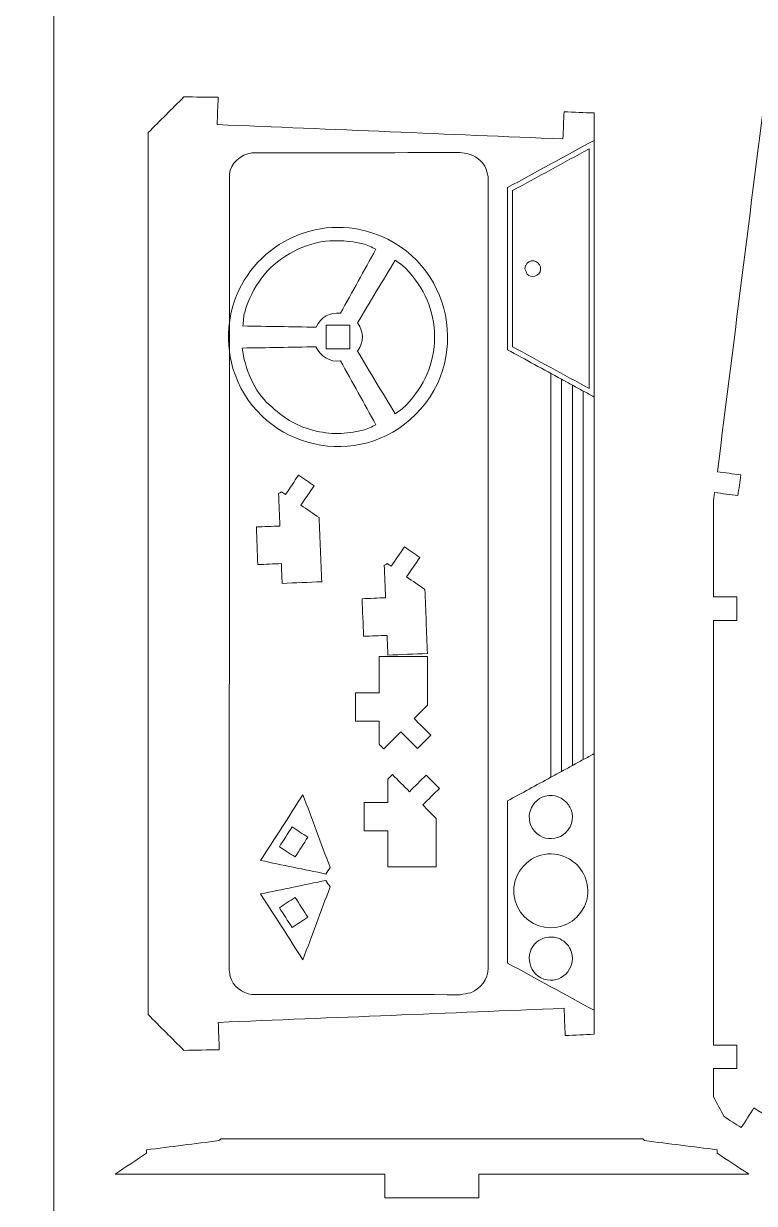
# Model space of a CAD drawing. Header units: centimetres. Extents: x -34.2 to 34.2, y -34.8 to 34.8.
# Drawn here: x 11.01 to 20.33, y -15.22 to -0.18 of the extents above; entities that cross this region are included whole.
import ezdxf

# ---------------------------------------------------------------- set-up
doc = ezdxf.new("R2010")
doc.units = ezdxf.units.CM
doc.header["$MEASUREMENT"] = 0
doc.layers.add('Camada 1', color=7, linetype='Continuous')

msp = doc.modelspace()

# ---------------------------------------------------------------- linework, layer by layer
at = {"layer": 'Camada 1', "color": 175, "lineweight": 9}
msp.add_open_spline([(-34.2, 34.8), (-34.2, 34.8), (34.2, 34.8), (34.2, 34.8), (34.2, 34.8), (34.2, 34.8), (34.2, -34.8), (34.2, -34.8), (34.2, -34.8), (34.2, -34.8), (-34.2, -34.8), (-34.2, -34.8), (-34.2, -34.8), (-34.2, -34.8), (-34.2, 34.8), (-34.2, 34.8)], degree=3, knots=[0, 0, 0, 0, 0.2, 0.2, 0.2, 0.2, 0.4, 0.4, 0.4, 0.4, 0.6, 0.6, 0.6, 0.6, 1, 1, 1, 1], dxfattribs=at)
msp.add_open_spline([(11.4, 34.8), (11.4, 34.8), (11.4, -34.8), (11.4, -34.8)], degree=3, dxfattribs=at)
at = {"layer": 'Camada 1', "color": 3, "lineweight": 9}
for points, knots in [([(20.12009, -6.19496), (20.02097, -6.18174), (19.92186, -6.16853), (19.82274, -6.1553), (19.82274, -6.1553), (19.81721, -6.19915), (19.81168, -6.24301), (19.80614, -6.28686), (19.80614, -6.28686), (19.80614, -6.68682), (19.80616, -7.08678), (19.80616, -7.48674), (19.80616, -7.48674), (19.90614, -7.48674), (20.00614, -7.48674), (20.10612, -7.48674), (20.10612, -7.48674), (20.10612, -7.58674), (20.10612, -7.68672), (20.10612, -7.78672), (20.10612, -7.78672), (20.00614, -7.78672), (19.90614, -7.78672), (19.80616, -7.78672), (19.80616, -7.78672), (19.80616, -9.59143), (19.80614, -11.39614), (19.80614, -13.20085), (19.80614, -13.20085), (19.90614, -13.20085), (20.00612, -13.20084), (20.10612, -13.20084), (20.10612, -13.20084), (20.10612, -13.30084), (20.10612, -13.40082), (20.10612, -13.50082), (20.10612, -13.50082), (20.00612, -13.50082), (19.90614, -13.50082), (19.80614, -13.50082), (19.80614, -13.50082), (19.80616, -13.6208), (19.80617, -13.74079), (19.80618, -13.86078), (19.80618, -13.86078), (19.8521, -13.94489), (19.89802, -14.02901), (19.94394, -14.11312), (19.94394, -14.11312), (20.01664, -14.15984), (20.08932, -14.20658), (20.16202, -14.25331), (20.16202, -14.25331), (20.21609, -14.1692), (20.27016, -14.0851), (20.32423, -14.00099), (20.32423, -14.00099), (20.4588, -14.0875), (20.59338, -14.17402), (20.72795, -14.26052), (20.72795, -14.26052), (20.67388, -14.34463), (20.61982, -14.42875), (20.56574, -14.51286), (20.56574, -14.51286), (20.63844, -14.55959), (20.71112, -14.60632), (20.78382, -14.65304), (20.78382, -14.65304), (20.83789, -14.66893), (20.89195, -14.68481), (20.94602, -14.7007), (20.94602, -14.7007), (21.34598, -14.7007), (21.74594, -14.7007), (22.1459, -14.7007), (22.1459, -14.7007), (22.1459, -14.60071), (22.1459, -14.50072), (22.1459, -14.40073), (22.1459, -14.40073), (22.24589, -14.40073), (22.34588, -14.40073), (22.44587, -14.40073), (22.44587, -14.40073), (22.44587, -14.50072), (22.44587, -14.60071), (22.44587, -14.7007), (22.44587, -14.7007), (25.25275, -14.70047), (28.05965, -14.70025), (30.86653, -14.70002), (30.86653, -14.70002), (30.86653, -14.60004), (30.86653, -14.50006), (30.86653, -14.40007), (30.86653, -14.40007), (30.96652, -14.40007), (31.0665, -14.40007), (31.16649, -14.40007), (31.16649, -14.40007), (31.16649, -14.50006), (31.16649, -14.60004), (31.16649, -14.70002), (31.16649, -14.70002), (31.56643, -14.70002), (31.96639, -14.70002), (32.36634, -14.70002), (32.36634, -14.70002), (32.42041, -14.68415), (32.47447, -14.66826), (32.52855, -14.65238), (32.52855, -14.65238), (32.60124, -14.60566), (32.67393, -14.55892), (32.74662, -14.51219), (32.74662, -14.51219), (32.69255, -14.42808), (32.63849, -14.34397), (32.58442, -14.25986), (32.58442, -14.25986), (32.71899, -14.17336), (32.85355, -14.08685), (32.98812, -14.00034), (32.98812, -14.00034), (33.04219, -14.08445), (33.09627, -14.16854), (33.15034, -14.25265), (33.15034, -14.25265), (33.22302, -14.20592), (33.29572, -14.15918), (33.3684, -14.11246), (33.3684, -14.11246), (33.41433, -14.02835), (33.46024, -13.94424), (33.50616, -13.86013), (33.50616, -13.86013), (33.50617, -13.74014), (33.50619, -13.62017), (33.5062, -13.50018), (33.5062, -13.50018), (33.40621, -13.50018), (33.30622, -13.50017), (33.20623, -13.50017), (33.20623, -13.50017), (33.20623, -13.40018), (33.20623, -13.30019), (33.20623, -13.2002), (33.20623, -13.2002), (33.30622, -13.2002), (33.40621, -13.20022), (33.5062, -13.20022), (33.5062, -13.20022), (33.5062, -11.39555), (33.50619, -9.59087), (33.50619, -7.7862), (33.50619, -7.7862), (33.4062, -7.7862), (33.30621, -7.7862), (33.20622, -7.7862), (33.20622, -7.7862), (33.20622, -7.68622), (33.20622, -7.58622), (33.20622, -7.48624), (33.20622, -7.48624), (33.30621, -7.48624), (33.4062, -7.48624), (33.50619, -7.48624), (33.50619, -7.48624), (33.50619, -7.08629), (33.5062, -6.68633), (33.5062, -6.28638), (33.5062, -6.28638), (33.50039, -6.24253), (33.49457, -6.19867), (33.48876, -6.15482), (33.48876, -6.15482), (33.38965, -6.16805), (33.29053, -6.18126), (33.19143, -6.19448), (33.19143, -6.19448), (33.17964, -6.10618), (33.16786, -6.01786), (33.15607, -5.92955), (33.15607, -5.92955), (33.25519, -5.91632), (33.3543, -5.9031), (33.45342, -5.88988), (33.45342, -5.88988), (33.23181, -4.13194), (33.01019, -2.37398), (32.78857, -0.61604), (32.78857, -0.61604), (28.70017, -0.61616), (24.61177, -0.61628), (20.52337, -0.6164), (20.52337, -0.6164), (20.30161, -2.37439), (20.07985, -4.13237), (19.85809, -5.89036), (19.85809, -5.89036), (19.95721, -5.90358), (20.05632, -5.9168), (20.15544, -5.93003), (20.15544, -5.93003), (20.14366, -6.01834), (20.13187, -6.10666), (20.12009, -6.19496)], [0, 0, 0, 0, 0.01886792, 0.01886792, 0.01886792, 0.01886792, 0.03773585, 0.03773585, 0.03773585, 0.03773585, 0.05660377, 0.05660377, 0.05660377, 0.05660377, 0.0754717, 0.0754717, 0.0754717, 0.0754717, 0.09433962, 0.09433962, 0.09433962, 0.09433962, 0.11320755, 0.11320755, 0.11320755, 0.11320755, 0.13207547, 0.13207547, 0.13207547, 0.13207547, 0.1509434, 0.1509434, 0.1509434, 0.1509434, 0.16981132, 0.16981132, 0.16981132, 0.16981132, 0.18867925, 0.18867925, 0.18867925, 0.18867925, 0.20754717, 0.20754717, 0.20754717, 0.20754717, 0.22641509, 0.22641509, 0.22641509, 0.22641509, 0.24528302, 0.24528302, 0.24528302, 0.24528302, 0.26415094, 0.26415094, 0.26415094, 0.26415094, 0.28301887, 0.28301887, 0.28301887, 0.28301887, 0.30188679, 0.30188679, 0.30188679, 0.30188679, 0.32075472, 0.32075472, 0.32075472, 0.32075472, 0.33962264, 0.33962264, 0.33962264, 0.33962264, 0.35849057, 0.35849057, 0.35849057, 0.35849057, 0.37735849, 0.37735849, 0.37735849, 0.37735849, 0.39622642, 0.39622642, 0.39622642, 0.39622642, 0.41509434, 0.41509434, 0.41509434, 0.41509434, 0.43396226, 0.43396226, 0.43396226, 0.43396226, 0.45283019, 0.45283019, 0.45283019, 0.45283019, 0.47169811, 0.47169811, 0.47169811, 0.47169811, 0.49056604, 0.49056604, 0.49056604, 0.49056604, 0.50943396, 0.50943396, 0.50943396, 0.50943396, 0.52830189, 0.52830189, 0.52830189, 0.52830189, 0.54716981, 0.54716981, 0.54716981, 0.54716981, 0.56603774, 0.56603774, 0.56603774, 0.56603774, 0.58490566, 0.58490566, 0.58490566, 0.58490566, 0.60377358, 0.60377358, 0.60377358, 0.60377358, 0.62264151, 0.62264151, 0.62264151, 0.62264151, 0.64150943, 0.64150943, 0.64150943, 0.64150943, 0.66037736, 0.66037736, 0.66037736, 0.66037736, 0.67924528, 0.67924528, 0.67924528, 0.67924528, 0.69811321, 0.69811321, 0.69811321, 0.69811321, 0.71698113, 0.71698113, 0.71698113, 0.71698113, 0.73584906, 0.73584906, 0.73584906, 0.73584906, 0.75471698, 0.75471698, 0.75471698, 0.75471698, 0.77358491, 0.77358491, 0.77358491, 0.77358491, 0.79245283, 0.79245283, 0.79245283, 0.79245283, 0.81132075, 0.81132075, 0.81132075, 0.81132075, 0.83018868, 0.83018868, 0.83018868, 0.83018868, 0.8490566, 0.8490566, 0.8490566, 0.8490566, 0.86792453, 0.86792453, 0.86792453, 0.86792453, 0.88679245, 0.88679245, 0.88679245, 0.88679245, 0.90566038, 0.90566038, 0.90566038, 0.90566038, 0.9245283, 0.9245283, 0.9245283, 0.9245283, 0.94339623, 0.94339623, 0.94339623, 0.94339623, 0.96226415, 0.96226415, 0.96226415, 0.96226415, 1, 1, 1, 1]), ([(17.88887, -1.64729), (16.41929, -1.58597), (14.94972, -1.52464), (13.48014, -1.46332), (13.48014, -1.46332), (13.48513, -1.34738), (13.49012, -1.23145), (13.49512, -1.11552), (13.49512, -1.11552), (13.34951, -1.11379), (13.20389, -1.11205), (13.05828, -1.11032), (13.05828, -1.11032), (12.90613, -1.26247), (12.75397, -1.41463), (12.60182, -1.56678), (12.60182, -1.56678), (12.60182, -5.31535), (12.60182, -9.06392), (12.60182, -12.8125), (12.60182, -12.8125), (12.75397, -12.96464), (12.90613, -13.1168), (13.05828, -13.26895), (13.05828, -13.26895), (13.20857, -13.26598), (13.35886, -13.26301), (13.50914, -13.26004), (13.50914, -13.26004), (13.50446, -13.14398), (13.4998, -13.02794), (13.49512, -12.91189), (13.49512, -12.91189), (14.96467, -12.85178), (16.43423, -12.79166), (17.90378, -12.73156), (17.90378, -12.73156), (17.90855, -12.84748), (17.91331, -12.96338), (17.91808, -13.0793), (17.91808, -13.0793), (18.041, -13.07396), (18.16392, -13.06861), (18.28685, -13.06327), (18.28685, -13.06327), (18.28685, -9.14752), (18.28685, -5.23176), (18.28685, -1.316), (18.28685, -1.316), (18.15916, -1.31052), (18.03148, -1.30505), (17.90378, -1.29956), (17.90378, -1.29956), (17.89882, -1.41547), (17.89384, -1.53138), (17.88887, -1.64729)], [0, 0, 0, 0, 0.06666667, 0.06666667, 0.06666667, 0.06666667, 0.13333333, 0.13333333, 0.13333333, 0.13333333, 0.2, 0.2, 0.2, 0.2, 0.26666667, 0.26666667, 0.26666667, 0.26666667, 0.33333333, 0.33333333, 0.33333333, 0.33333333, 0.4, 0.4, 0.4, 0.4, 0.46666667, 0.46666667, 0.46666667, 0.46666667, 0.53333333, 0.53333333, 0.53333333, 0.53333333, 0.6, 0.6, 0.6, 0.6, 0.66666667, 0.66666667, 0.66666667, 0.66666667, 0.73333333, 0.73333333, 0.73333333, 0.73333333, 0.8, 0.8, 0.8, 0.8, 0.86666667, 0.86666667, 0.86666667, 0.86666667, 1, 1, 1, 1]), ([(16.79694, -1.89053), (16.8933, -1.96494), (16.90741, -2.02098), (16.9337, -2.11319), (16.9337, -2.11319), (16.93477, -2.12843), (16.93583, -2.14368), (16.9369, -2.15892), (16.9369, -2.15892), (16.9369, -5.51273), (16.9369, -8.86655), (16.9369, -12.22036), (16.9369, -12.22036), (16.93188, -12.36432), (16.84735, -12.47666), (16.71616, -12.53261), (16.71616, -12.53261), (16.6699, -12.54118), (16.62365, -12.54973), (16.57739, -12.5583), (16.57739, -12.5583), (15.69299, -12.55738), (14.80859, -12.55644), (13.92419, -12.55552), (13.92419, -12.55552), (13.79818, -12.53982), (13.68094, -12.44633), (13.64712, -12.32711), (13.64712, -12.32711), (13.6433, -12.29958), (13.63949, -12.27206), (13.63567, -12.24454), (13.63567, -12.24454), (13.63667, -8.86042), (13.63765, -5.47628), (13.63865, -2.09216), (13.63865, -2.09216), (13.64532, -1.96486), (13.78596, -1.84098), (13.92419, -1.82377), (13.92419, -1.82377), (14.80859, -1.82284), (15.69299, -1.82191), (16.57739, -1.82098), (16.57739, -1.82098), (16.65115, -1.82544), (16.73705, -1.84427), (16.79694, -1.89053)], [0, 0, 0, 0, 0.07692308, 0.07692308, 0.07692308, 0.07692308, 0.15384615, 0.15384615, 0.15384615, 0.15384615, 0.23076923, 0.23076923, 0.23076923, 0.23076923, 0.30769231, 0.30769231, 0.30769231, 0.30769231, 0.38461538, 0.38461538, 0.38461538, 0.38461538, 0.46153846, 0.46153846, 0.46153846, 0.46153846, 0.53846154, 0.53846154, 0.53846154, 0.53846154, 0.61538462, 0.61538462, 0.61538462, 0.61538462, 0.69230769, 0.69230769, 0.69230769, 0.69230769, 0.76923077, 0.76923077, 0.76923077, 0.76923077, 0.84615385, 0.84615385, 0.84615385, 0.84615385, 1, 1, 1, 1]), ([(16.81733, -15.14695), (16.59109, -15.14695), (16.36488, -15.14695), (16.13864, -15.14695), (16.13864, -15.14695), (16.13864, -15.14695), (16.07264, -15.14695), (16.07264, -15.14695), (16.07264, -15.14695), (15.92089, -15.14695), (15.76913, -15.14695), (15.61738, -15.14695), (15.61738, -15.14695), (15.61738, -15.04696), (15.61739, -14.94695), (15.61739, -14.84695), (15.61739, -14.84695), (14.47218, -14.84695), (13.32696, -14.84695), (12.18175, -14.84695), (12.18175, -14.84695), (12.3145, -14.7578), (12.44723, -14.66864), (12.57997, -14.5795), (12.57997, -14.5795), (12.57997, -14.56512), (12.57997, -14.55073), (12.57997, -14.53636), (12.57997, -14.53636), (12.88819, -14.49743), (13.19641, -14.45851), (13.50463, -14.41958), (13.50463, -14.41958), (13.51234, -14.41159), (13.52005, -14.40359), (13.52776, -14.3956), (13.52776, -14.3956), (15.32117, -14.39521), (17.11458, -14.39484), (18.90799, -14.39446), (18.90799, -14.39446), (18.91549, -14.40278), (18.92298, -14.41112), (18.93048, -14.41945), (18.93048, -14.41945), (19.23872, -14.45839), (19.54696, -14.49733), (19.8552, -14.53627), (19.8552, -14.53627), (19.8552, -14.55068), (19.8552, -14.56508), (19.8552, -14.5795), (19.8552, -14.5795), (19.98779, -14.66722), (20.12038, -14.75494), (20.25296, -14.84266), (20.25296, -14.84266), (20.25296, -14.8441), (20.25296, -14.84552), (20.25296, -14.84696), (20.25296, -14.84696), (19.10776, -14.84696), (17.96254, -14.84696), (16.81733, -14.84696), (16.81733, -14.84696), (16.81733, -14.94696), (16.81733, -15.04696), (16.81733, -15.14695)], [0, 0, 0, 0, 0.05555556, 0.05555556, 0.05555556, 0.05555556, 0.11111111, 0.11111111, 0.11111111, 0.11111111, 0.16666667, 0.16666667, 0.16666667, 0.16666667, 0.22222222, 0.22222222, 0.22222222, 0.22222222, 0.27777778, 0.27777778, 0.27777778, 0.27777778, 0.33333333, 0.33333333, 0.33333333, 0.33333333, 0.38888889, 0.38888889, 0.38888889, 0.38888889, 0.44444444, 0.44444444, 0.44444444, 0.44444444, 0.5, 0.5, 0.5, 0.5, 0.55555556, 0.55555556, 0.55555556, 0.55555556, 0.61111111, 0.61111111, 0.61111111, 0.61111111, 0.66666667, 0.66666667, 0.66666667, 0.66666667, 0.72222222, 0.72222222, 0.72222222, 0.72222222, 0.77777778, 0.77777778, 0.77777778, 0.77777778, 0.83333333, 0.83333333, 0.83333333, 0.83333333, 0.88888889, 0.88888889, 0.88888889, 0.88888889, 1, 1, 1, 1])]:
    msp.add_open_spline(points, degree=3, knots=knots, dxfattribs=at)
at = {"layer": 'Camada 1', "color": 1, "lineweight": 9}
for points, knots in [([(18.28685, -1.66471), (17.91876, -1.8655), (17.55066, -2.06627), (17.18257, -2.26705), (17.18257, -2.26705), (17.18257, -2.95639), (17.18257, -3.64572), (17.18257, -4.33506), (17.18257, -4.33506), (17.41264, -4.46056), (17.64269, -4.58604), (17.87275, -4.71154), (17.87275, -4.71154), (17.91876, -4.73663), (17.96478, -4.76173), (18.01079, -4.78682), (18.01079, -4.78682), (18.01079, -6.40308), (18.01079, -8.01934), (18.01079, -9.63559), (18.01079, -9.63559), (17.96478, -9.6607), (17.91876, -9.68579), (17.87275, -9.71089), (17.87275, -9.71089), (17.87275, -8.04444), (17.87275, -6.37799), (17.87275, -4.71154)], [0, 0, 0, 0, 0.125, 0.125, 0.125, 0.125, 0.25, 0.25, 0.25, 0.25, 0.375, 0.375, 0.375, 0.375, 0.5, 0.5, 0.5, 0.5, 0.625, 0.625, 0.625, 0.625, 0.75, 0.75, 0.75, 0.75, 1, 1, 1, 1]), ([(18.22217, -1.77366), (17.8972, -1.95092), (17.57221, -2.12819), (17.24724, -2.30545), (17.24724, -2.30545), (17.24724, -2.9692), (17.24724, -3.63293), (17.24724, -4.29667), (17.24724, -4.29667), (17.57221, -4.47394), (17.8972, -4.65119), (18.22217, -4.82845), (18.22217, -4.82845), (18.22217, -3.81019), (18.22217, -2.79192), (18.22217, -1.77366)], [0, 0, 0, 0, 0.2, 0.2, 0.2, 0.2, 0.4, 0.4, 0.4, 0.4, 0.6, 0.6, 0.6, 0.6, 1, 1, 1, 1]), ([(17.42792, -3.23666), (17.42214, -3.24668), (17.41634, -3.2567), (17.41056, -3.26672), (17.41056, -3.26672), (17.40854, -3.27817), (17.40653, -3.28961), (17.40451, -3.30106), (17.40451, -3.30106), (17.41434, -3.32473), (17.42416, -3.3484), (17.43398, -3.37207), (17.43398, -3.37207), (17.47379, -3.42163), (17.59667, -3.40434), (17.60491, -3.30989), (17.60491, -3.30989), (17.61262, -3.22166), (17.49659, -3.15832), (17.42792, -3.23666)], [0, 0, 0, 0, 0.16666667, 0.16666667, 0.16666667, 0.16666667, 0.33333333, 0.33333333, 0.33333333, 0.33333333, 0.5, 0.5, 0.5, 0.5, 0.66666667, 0.66666667, 0.66666667, 0.66666667, 1, 1, 1, 1]), ([(17.73472, -4.63622), (17.73472, -6.35287), (17.73472, -8.06953), (17.73472, -9.78618), (17.73472, -9.78618), (17.55067, -9.88657), (17.36662, -9.98695), (17.18257, -10.08734), (17.18257, -10.08734), (17.18257, -10.77668), (17.18257, -11.46602), (17.18257, -12.15536), (17.18257, -12.15536), (17.55066, -12.35615), (17.91876, -12.55692), (18.28685, -12.7577)], [0, 0, 0, 0, 0.2, 0.2, 0.2, 0.2, 0.4, 0.4, 0.4, 0.4, 0.6, 0.6, 0.6, 0.6, 1, 1, 1, 1]), ([(18.28685, -4.93741), (18.24084, -4.91231), (18.19482, -4.88722), (18.14881, -4.86211), (18.14881, -4.86211), (18.14881, -6.42817), (18.14881, -7.99424), (18.14881, -9.5603), (18.14881, -9.5603), (18.19482, -9.53521), (18.24084, -9.51011), (18.28685, -9.48502)], [0, 0, 0, 0, 0.25, 0.25, 0.25, 0.25, 0.5, 0.5, 0.5, 0.5, 1, 1, 1, 1]), ([(17.99404, -10.2004), (17.98298, -10.17918), (17.97192, -10.15796), (17.96087, -10.13675), (17.96087, -10.13675), (17.88284, -10.04381), (17.78753, -9.99778), (17.66302, -10.02838), (17.66302, -10.02838), (17.45364, -10.07983), (17.36563, -10.38683), (17.59698, -10.53419), (17.59698, -10.53419), (17.67732, -10.58537), (17.8101, -10.57913), (17.8929, -10.52111), (17.8929, -10.52111), (17.99179, -10.45181), (18.03545, -10.31389), (17.99404, -10.2004)], [0, 0, 0, 0, 0.16666667, 0.16666667, 0.16666667, 0.16666667, 0.33333333, 0.33333333, 0.33333333, 0.33333333, 0.5, 0.5, 0.5, 0.5, 0.66666667, 0.66666667, 0.66666667, 0.66666667, 1, 1, 1, 1]), ([(18.06804, -10.90034), (18.03539, -10.8753), (18.00272, -10.85024), (17.97007, -10.8252), (17.97007, -10.8252), (17.85995, -10.77383), (17.78074, -10.74964), (17.65228, -10.76957), (17.65228, -10.76957), (17.42006, -10.8056), (17.23877, -11.041), (17.26474, -11.27561), (17.26474, -11.27561), (17.31785, -11.75558), (17.94848, -11.86709), (18.16248, -11.43319), (18.16248, -11.43319), (18.24586, -11.26415), (18.20561, -11.03782), (18.06804, -10.90034)], [0, 0, 0, 0, 0.16666667, 0.16666667, 0.16666667, 0.16666667, 0.33333333, 0.33333333, 0.33333333, 0.33333333, 0.5, 0.5, 0.5, 0.5, 0.66666667, 0.66666667, 0.66666667, 0.66666667, 1, 1, 1, 1]), ([(17.82912, -11.8384), (17.80574, -11.8332), (17.78237, -11.82802), (17.75899, -11.82282), (17.75899, -11.82282), (17.68237, -11.82623), (17.62606, -11.8312), (17.55734, -11.88637), (17.55734, -11.88637), (17.38427, -12.02534), (17.45292, -12.32851), (17.68651, -12.3697), (17.68651, -12.3697), (17.89696, -12.4068), (18.07793, -12.19243), (17.98484, -11.98117), (17.98484, -11.98117), (17.95873, -11.9219), (17.89109, -11.85944), (17.82912, -11.8384)], [0, 0, 0, 0, 0.16666667, 0.16666667, 0.16666667, 0.16666667, 0.33333333, 0.33333333, 0.33333333, 0.33333333, 0.5, 0.5, 0.5, 0.5, 0.66666667, 0.66666667, 0.66666667, 0.66666667, 1, 1, 1, 1])]:
    msp.add_open_spline(points, degree=3, knots=knots, dxfattribs=at)
at = {"layer": 'Camada 1', "color": 2, "lineweight": 9}
for points, knots in [([(13.64566, -3.92826), (13.64033, -3.96863), (13.63499, -4.009), (13.62966, -4.04936), (13.62966, -4.04936), (13.62017, -4.2684), (13.63219, -4.4404), (13.70914, -4.6512), (13.70914, -4.6512), (14.05873, -5.609), (15.29059, -5.8821), (16.0118, -5.16023), (16.0118, -5.16023), (16.77228, -4.39906), (16.41623, -3.09863), (15.38536, -2.82172), (15.38536, -2.82172), (14.59609, -2.6097), (13.78774, -3.12497), (13.64566, -3.92826)], [0, 0, 0, 0, 0.16666667, 0.16666667, 0.16666667, 0.16666667, 0.33333333, 0.33333333, 0.33333333, 0.33333333, 0.5, 0.5, 0.5, 0.5, 0.66666667, 0.66666667, 0.66666667, 0.66666667, 1, 1, 1, 1]), ([(14.74189, -4.0471), (14.80697, -3.9103), (14.91941, -3.85709), (15.054, -3.86753), (15.054, -3.86753), (15.20448, -3.59587), (15.35496, -3.32423), (15.50543, -3.05257), (15.50543, -3.05257), (15.45026, -3.02972), (15.39815, -2.9973), (15.33994, -2.98402), (15.33994, -2.98402), (15.00834, -2.90833), (14.70588, -2.93399), (14.40638, -3.10691), (14.40638, -3.10691), (14.10696, -3.27978), (13.9334, -3.52895), (13.83317, -3.85393), (13.83317, -3.85393), (13.81558, -3.91097), (13.81759, -3.9723), (13.8098, -4.03148), (13.8098, -4.03148), (14.1205, -4.03668), (14.43119, -4.04189), (14.74189, -4.0471)], [0, 0, 0, 0, 0.125, 0.125, 0.125, 0.125, 0.25, 0.25, 0.25, 0.25, 0.375, 0.375, 0.375, 0.375, 0.5, 0.5, 0.5, 0.5, 0.625, 0.625, 0.625, 0.625, 0.75, 0.75, 0.75, 0.75, 1, 1, 1, 1]), ([(15.89143, -3.30242), (15.85085, -3.25868), (15.79675, -3.22976), (15.74941, -3.19344), (15.74941, -3.19344), (15.58986, -3.45995), (15.43032, -3.72646), (15.27077, -3.99296), (15.27077, -3.99296), (15.35441, -4.11804), (15.3544, -4.22666), (15.27077, -4.35173), (15.27077, -4.35173), (15.43032, -4.61824), (15.58986, -4.88473), (15.74941, -5.15124), (15.74941, -5.15124), (15.79675, -5.11492), (15.85085, -5.086), (15.89143, -5.04226), (15.89143, -5.04226), (16.12277, -4.79291), (16.25177, -4.51818), (16.25177, -4.17234), (16.25177, -4.17234), (16.25177, -3.82657), (16.12273, -3.55174), (15.89143, -3.30242)], [0, 0, 0, 0, 0.125, 0.125, 0.125, 0.125, 0.25, 0.25, 0.25, 0.25, 0.375, 0.375, 0.375, 0.375, 0.5, 0.5, 0.5, 0.5, 0.625, 0.625, 0.625, 0.625, 0.75, 0.75, 0.75, 0.75, 1, 1, 1, 1]), ([(14.74069, -4.29761), (14.42725, -4.30285), (14.11381, -4.30811), (13.80037, -4.31336), (13.80037, -4.31336), (13.83196, -4.5687), (13.95636, -4.87494), (14.14741, -5.03905), (14.14741, -5.03905), (14.33342, -5.19884), (14.45532, -5.29432), (14.70308, -5.36069), (14.70308, -5.36069), (14.92738, -5.42077), (15.11562, -5.41188), (15.33994, -5.36069), (15.33994, -5.36069), (15.39815, -5.3474), (15.45026, -5.31498), (15.50544, -5.29212), (15.50544, -5.29212), (15.35513, -5.02079), (15.20483, -4.74946), (15.05453, -4.47814), (15.05453, -4.47814), (14.91805, -4.49591), (14.79559, -4.4163), (14.74069, -4.29761)], [0, 0, 0, 0, 0.125, 0.125, 0.125, 0.125, 0.25, 0.25, 0.25, 0.25, 0.375, 0.375, 0.375, 0.375, 0.5, 0.5, 0.5, 0.5, 0.625, 0.625, 0.625, 0.625, 0.75, 0.75, 0.75, 0.75, 1, 1, 1, 1]), ([(14.52032, -5.93352), (14.58635, -5.97869), (14.65237, -6.02384), (14.7184, -6.06901), (14.7184, -6.06901), (14.66194, -6.15155), (14.60549, -6.23408), (14.54903, -6.31662), (14.54903, -6.31662), (14.62642, -6.36954), (14.70383, -6.4225), (14.7812, -6.47543), (14.7812, -6.47543), (14.79223, -6.74798), (14.80326, -7.02053), (14.81429, -7.29307), (14.81429, -7.29307), (14.64602, -7.29989), (14.4778, -7.30669), (14.30953, -7.3135), (14.30953, -7.3135), (14.30623, -7.22972), (14.30293, -7.14595), (14.29963, -7.06218), (14.29963, -7.06218), (14.19971, -7.06613), (14.0998, -7.07006), (13.99987, -7.07401), (13.99987, -7.07401), (13.99356, -6.91411), (13.98726, -6.75425), (13.98096, -6.59435), (13.98096, -6.59435), (14.08088, -6.59041), (14.1808, -6.58646), (14.28072, -6.58254), (14.28072, -6.58254), (14.27514, -6.44448), (14.26956, -6.30643), (14.26399, -6.16838), (14.26399, -6.16838), (14.27648, -6.16133), (14.28895, -6.1543), (14.30143, -6.14725), (14.30143, -6.14725), (14.31794, -6.15854), (14.33444, -6.16982), (14.35094, -6.18113), (14.35094, -6.18113), (14.4074, -6.09859), (14.46386, -6.01606), (14.52032, -5.93352)], [0, 0, 0, 0, 0.07142857, 0.07142857, 0.07142857, 0.07142857, 0.14285714, 0.14285714, 0.14285714, 0.14285714, 0.21428571, 0.21428571, 0.21428571, 0.21428571, 0.28571429, 0.28571429, 0.28571429, 0.28571429, 0.35714286, 0.35714286, 0.35714286, 0.35714286, 0.42857143, 0.42857143, 0.42857143, 0.42857143, 0.5, 0.5, 0.5, 0.5, 0.57142857, 0.57142857, 0.57142857, 0.57142857, 0.64285714, 0.64285714, 0.64285714, 0.64285714, 0.71428571, 0.71428571, 0.71428571, 0.71428571, 0.78571429, 0.78571429, 0.78571429, 0.78571429, 0.85714286, 0.85714286, 0.85714286, 0.85714286, 1, 1, 1, 1]), ([(15.86826, -6.84814), (15.9343, -6.8933), (16.00031, -6.93847), (16.06633, -6.98363), (16.06633, -6.98363), (16.00987, -7.06616), (15.95342, -7.1487), (15.89696, -7.23124), (15.89696, -7.23124), (15.97435, -7.28417), (16.05176, -7.33711), (16.12914, -7.39004), (16.12914, -7.39004), (16.14017, -7.6626), (16.1512, -7.93514), (16.16222, -8.2077), (16.16222, -8.2077), (15.99396, -8.2145), (15.82573, -8.22131), (15.65747, -8.22811), (15.65747, -8.22811), (15.65417, -8.14434), (15.65087, -8.06057), (15.64757, -7.97681), (15.64757, -7.97681), (15.54766, -7.98076), (15.44773, -7.98468), (15.34781, -7.98863), (15.34781, -7.98863), (15.3415, -7.82874), (15.3352, -7.66886), (15.3289, -7.50896), (15.3289, -7.50896), (15.42882, -7.50503), (15.52873, -7.50109), (15.62866, -7.49716), (15.62866, -7.49716), (15.62308, -7.3591), (15.6175, -7.22105), (15.61193, -7.083), (15.61193, -7.083), (15.62442, -7.07594), (15.63689, -7.06891), (15.64937, -7.06187), (15.64937, -7.06187), (15.66588, -7.07316), (15.68238, -7.08445), (15.69888, -7.09574), (15.69888, -7.09574), (15.75534, -7.01321), (15.8118, -6.93067), (15.86826, -6.84814)], [0, 0, 0, 0, 0.07142857, 0.07142857, 0.07142857, 0.07142857, 0.14285714, 0.14285714, 0.14285714, 0.14285714, 0.21428571, 0.21428571, 0.21428571, 0.21428571, 0.28571429, 0.28571429, 0.28571429, 0.28571429, 0.35714286, 0.35714286, 0.35714286, 0.35714286, 0.42857143, 0.42857143, 0.42857143, 0.42857143, 0.5, 0.5, 0.5, 0.5, 0.57142857, 0.57142857, 0.57142857, 0.57142857, 0.64285714, 0.64285714, 0.64285714, 0.64285714, 0.71428571, 0.71428571, 0.71428571, 0.71428571, 0.78571429, 0.78571429, 0.78571429, 0.78571429, 0.85714286, 0.85714286, 0.85714286, 0.85714286, 1, 1, 1, 1]), ([(15.6054, -9.42388), (15.58549, -9.40398), (15.56558, -9.38406), (15.54566, -9.36415), (15.54566, -9.36415), (15.5454, -9.26584), (15.54511, -9.16752), (15.54485, -9.0692), (15.54485, -9.0692), (15.44545, -9.06922), (15.34606, -9.06922), (15.24666, -9.06923), (15.24666, -9.06923), (15.24631, -8.94924), (15.24596, -8.82923), (15.24562, -8.70924), (15.24562, -8.70924), (15.34536, -8.70924), (15.44509, -8.70923), (15.54484, -8.70923), (15.54484, -8.70923), (15.54485, -8.55497), (15.54485, -8.40068), (15.54485, -8.24642), (15.54485, -8.24642), (15.75118, -8.24642), (15.95753, -8.24642), (16.16386, -8.24642), (16.16386, -8.24642), (16.16386, -8.45275), (16.16386, -8.6591), (16.16386, -8.86543), (16.16386, -8.86543), (16.10672, -8.92256), (16.0496, -8.97968), (15.99248, -9.03682), (15.99248, -9.03682), (16.06319, -9.10752), (16.13389, -9.17822), (16.2046, -9.24893), (16.2046, -9.24893), (16.14804, -9.3055), (16.09146, -9.36206), (16.0349, -9.41862), (16.0349, -9.41862), (15.9642, -9.34792), (15.89348, -9.27721), (15.82278, -9.20651), (15.82278, -9.20651), (15.75032, -9.27898), (15.67787, -9.35142), (15.6054, -9.42388)], [0, 0, 0, 0, 0.07142857, 0.07142857, 0.07142857, 0.07142857, 0.14285714, 0.14285714, 0.14285714, 0.14285714, 0.21428571, 0.21428571, 0.21428571, 0.21428571, 0.28571429, 0.28571429, 0.28571429, 0.28571429, 0.35714286, 0.35714286, 0.35714286, 0.35714286, 0.42857143, 0.42857143, 0.42857143, 0.42857143, 0.5, 0.5, 0.5, 0.5, 0.57142857, 0.57142857, 0.57142857, 0.57142857, 0.64285714, 0.64285714, 0.64285714, 0.64285714, 0.71428571, 0.71428571, 0.71428571, 0.71428571, 0.78571429, 0.78571429, 0.78571429, 0.78571429, 0.85714286, 0.85714286, 0.85714286, 0.85714286, 1, 1, 1, 1]), ([(15.71578, -9.75229), (15.69587, -9.77219), (15.67596, -9.79211), (15.65604, -9.81202), (15.65604, -9.81202), (15.65578, -9.91033), (15.65549, -10.00865), (15.65522, -10.10696), (15.65522, -10.10696), (15.55583, -10.10695), (15.45643, -10.10695), (15.35704, -10.10694), (15.35704, -10.10694), (15.35669, -10.22693), (15.35634, -10.34694), (15.35599, -10.46693), (15.35599, -10.46693), (15.45574, -10.46693), (15.55547, -10.46694), (15.65521, -10.46694), (15.65521, -10.46694), (15.65522, -10.6212), (15.65522, -10.77548), (15.65522, -10.92974), (15.65522, -10.92974), (15.86155, -10.92974), (16.0679, -10.92974), (16.27423, -10.92974), (16.27423, -10.92974), (16.27423, -10.72342), (16.27423, -10.51706), (16.27423, -10.31074), (16.27423, -10.31074), (16.2171, -10.2536), (16.15998, -10.19648), (16.10286, -10.13935), (16.10286, -10.13935), (16.17356, -10.06865), (16.24427, -9.99794), (16.31497, -9.92724), (16.31497, -9.92724), (16.25842, -9.87067), (16.20184, -9.8141), (16.14528, -9.75755), (16.14528, -9.75755), (16.07458, -9.82825), (16.00386, -9.89896), (15.93316, -9.96966), (15.93316, -9.96966), (15.8607, -9.89719), (15.78824, -9.82475), (15.71578, -9.75229)], [0, 0, 0, 0, 0.07142857, 0.07142857, 0.07142857, 0.07142857, 0.14285714, 0.14285714, 0.14285714, 0.14285714, 0.21428571, 0.21428571, 0.21428571, 0.21428571, 0.28571429, 0.28571429, 0.28571429, 0.28571429, 0.35714286, 0.35714286, 0.35714286, 0.35714286, 0.42857143, 0.42857143, 0.42857143, 0.42857143, 0.5, 0.5, 0.5, 0.5, 0.57142857, 0.57142857, 0.57142857, 0.57142857, 0.64285714, 0.64285714, 0.64285714, 0.64285714, 0.71428571, 0.71428571, 0.71428571, 0.71428571, 0.78571429, 0.78571429, 0.78571429, 0.78571429, 0.85714286, 0.85714286, 0.85714286, 0.85714286, 1, 1, 1, 1]), ([(14.03518, -10.84691), (14.31263, -10.9045), (14.59007, -10.96208), (14.86752, -11.01967), (14.86752, -11.01967), (14.8854, -10.99187), (14.90328, -10.96406), (14.92116, -10.93626), (14.92116, -10.93626), (14.80564, -10.62686), (14.69011, -10.31748), (14.57459, -10.00808), (14.57459, -10.00808), (14.39478, -10.2877), (14.21498, -10.5673), (14.03518, -10.84691)], [0, 0, 0, 0, 0.2, 0.2, 0.2, 0.2, 0.4, 0.4, 0.4, 0.4, 0.6, 0.6, 0.6, 0.6, 1, 1, 1, 1]), ([(14.03518, -11.27398), (14.31263, -11.21639), (14.59007, -11.1588), (14.86752, -11.10121), (14.86752, -11.10121), (14.8854, -11.12902), (14.90328, -11.15682), (14.92116, -11.18462), (14.92116, -11.18462), (14.80564, -11.49402), (14.69011, -11.8034), (14.57459, -12.1128), (14.57459, -12.1128), (14.39478, -11.83319), (14.21498, -11.55359), (14.03518, -11.27398)], [0, 0, 0, 0, 0.2, 0.2, 0.2, 0.2, 0.4, 0.4, 0.4, 0.4, 0.6, 0.6, 0.6, 0.6, 1, 1, 1, 1])]:
    msp.add_open_spline(points, degree=3, knots=knots, dxfattribs=at)
at = {"layer": 'Camada 1', "lineweight": 9}
for points in [[(15.17324, -4.02175), (15.07285, -4.02175), (14.97247, -4.02175), (14.87208, -4.02175), (14.87208, -4.02175), (14.87208, -4.12214), (14.87208, -4.22254), (14.87208, -4.32293), (14.87208, -4.32293), (14.97247, -4.32293), (15.07285, -4.32293), (15.17324, -4.32293), (15.17324, -4.32293), (15.17324, -4.22254), (15.17324, -4.12214), (15.17324, -4.02175)], [(14.47607, -10.80162), (14.53008, -10.71762), (14.58409, -10.63363), (14.6381, -10.54963), (14.6381, -10.54963), (14.5709, -10.50642), (14.50372, -10.46321), (14.43652, -10.42), (14.43652, -10.42), (14.3825, -10.504), (14.32849, -10.58798), (14.27448, -10.67198), (14.27448, -10.67198), (14.34168, -10.7152), (14.40887, -10.75841), (14.47607, -10.80162)], [(14.47607, -11.31926), (14.53008, -11.40326), (14.58409, -11.48725), (14.6381, -11.57125), (14.6381, -11.57125), (14.5709, -11.61446), (14.50372, -11.65768), (14.43652, -11.70089), (14.43652, -11.70089), (14.3825, -11.61689), (14.32849, -11.5329), (14.27448, -11.4489), (14.27448, -11.4489), (14.34168, -11.40569), (14.40887, -11.36248), (14.47607, -11.31926)]]:
    msp.add_open_spline(points, degree=3, knots=[0, 0, 0, 0, 0.2, 0.2, 0.2, 0.2, 0.4, 0.4, 0.4, 0.4, 0.6, 0.6, 0.6, 0.6, 1, 1, 1, 1], dxfattribs=at)
at = {"layer": 'Camada 1', "color": 1, "lineweight": 9}
for points in [[(18.01079, -4.78682), (18.0568, -4.81192), (18.1028, -4.83702), (18.14881, -4.86211)], [(18.14881, -9.5603), (18.1028, -9.5854), (18.0568, -9.6105), (18.01079, -9.63559)], [(17.87275, -9.71089), (17.82674, -9.73598), (17.78072, -9.76109), (17.73472, -9.78618)]]:
    msp.add_open_spline(points, degree=3, dxfattribs=at)

doc.saveas('drawing.dxf')
